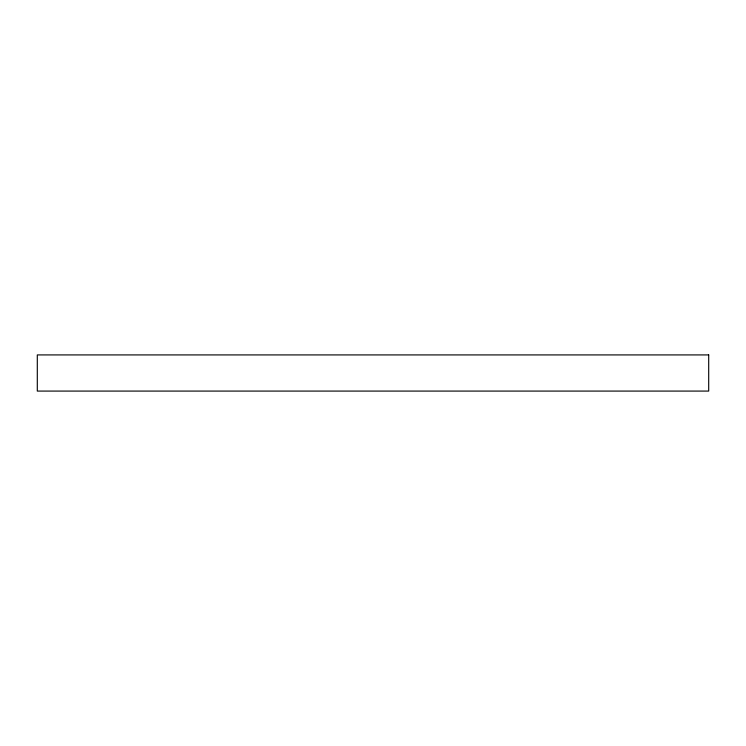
<?xml version="1.0" encoding="UTF-8"?>
<svg xmlns="http://www.w3.org/2000/svg" width="746" height="746" viewBox="0 0 746 746"><rect width="100%" height="100%" fill="white"/><g stroke="black" fill="none" stroke-linecap="round" stroke-linejoin="round"><path stroke-width="1.12" d="M708.7 354.919L37.3 354.919L37.3 391.081L708.7 391.081L708.7 354.919"/></g></svg>
